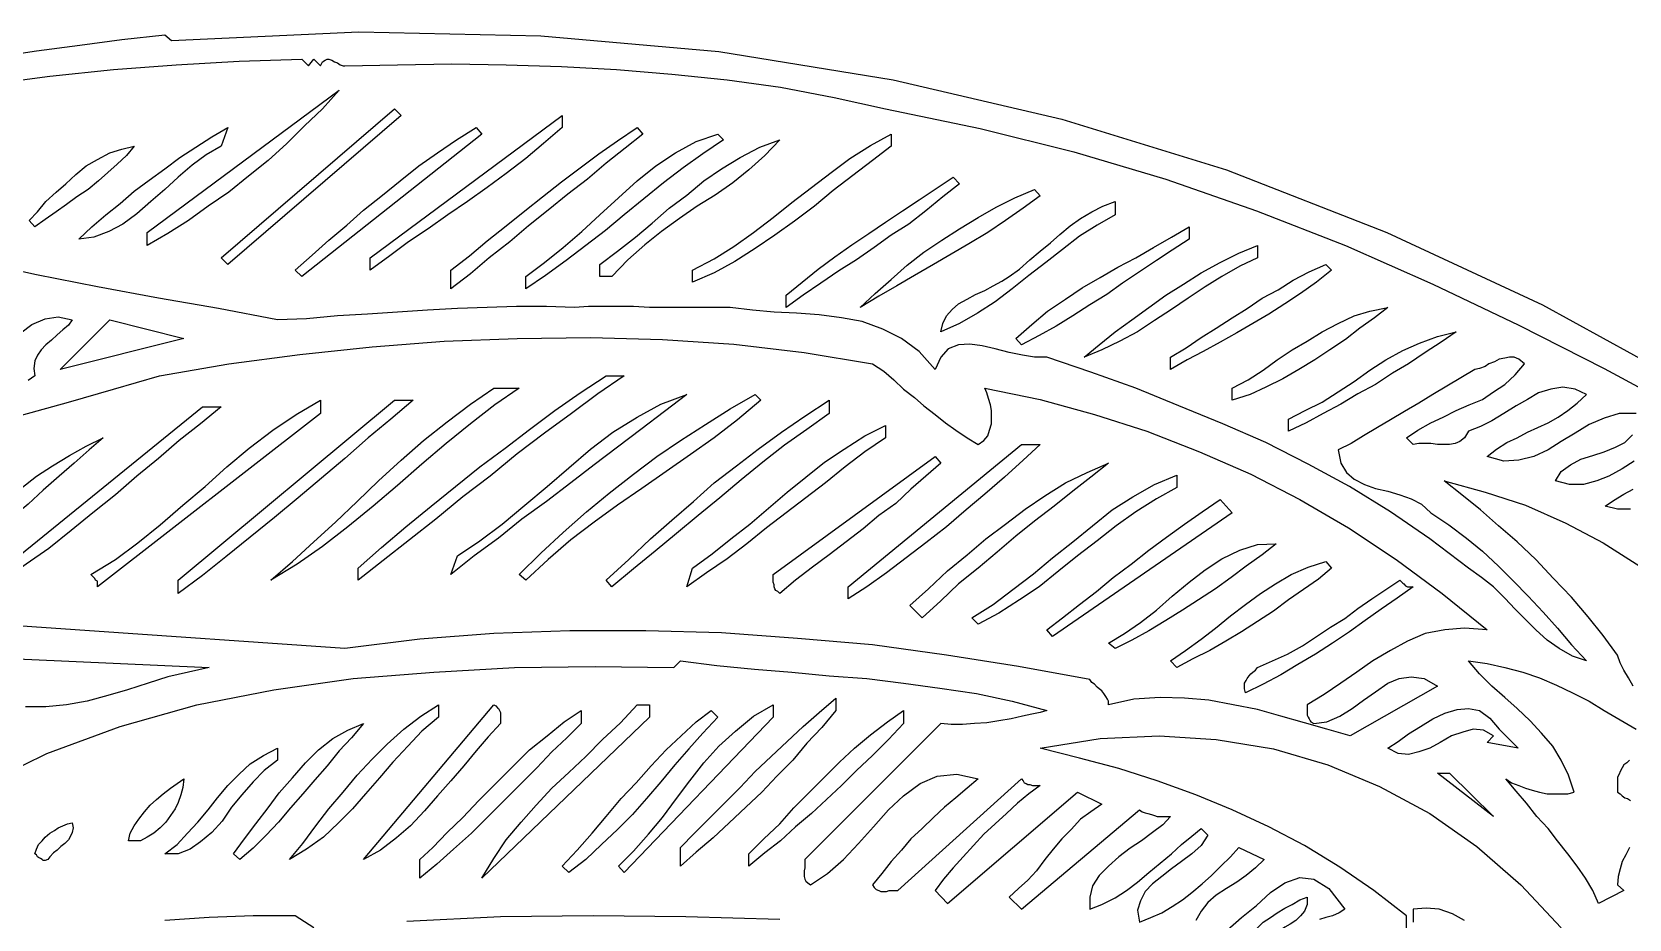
# Model space of a CAD drawing. Extents: x 0.03 to 7.4, y 0.03 to 6.86.
# Drawn here: x 3.473 to 5.178, y 5.917 to 6.863 of the extents above; entities that cross this region are included whole.
import ezdxf

# ---------------------------------------------------------------- set-up
doc = ezdxf.new("R2010")
doc.units = 0
doc.layers.add('1', color=7, linetype='Continuous')

msp = doc.modelspace()

# ---------------------------------------------------------------- linework, layer by layer
for points in [[(3.433, 6.836), (3.478, 6.843), (3.524, 6.849), (3.569, 6.855), (3.615, 6.86), (3.622, 6.854)], [(3.622, 6.854), (3.822, 6.863), (4.016, 6.859), (4.206, 6.842), (4.392, 6.812), (4.572, 6.77), (4.748, 6.716), (4.919, 6.649), (5.085, 6.572), (5.247, 6.483)], [(3.596, 6.635), (3.596, 6.649), (3.801, 6.801), (3.783, 6.781), (3.764, 6.763), (3.745, 6.744), (3.725, 6.726), (3.704, 6.709), (3.683, 6.692), (3.661, 6.677), (3.64, 6.662), (3.618, 6.648), (3.596, 6.635)], [(3.682, 6.615), (3.675, 6.622), (3.86, 6.781), (3.867, 6.774), (3.682, 6.615)], [(4.039, 6.761), (4.019, 6.744), (4, 6.728), (3.979, 6.712), (3.959, 6.697), (3.938, 6.682), (3.917, 6.668), (3.896, 6.653), (3.875, 6.639), (3.855, 6.624), (3.834, 6.609), (3.834, 6.622), (4.039, 6.774), (4.039, 6.761)], [(3.675, 6.741), (3.659, 6.732), (3.644, 6.721), (3.629, 6.708), (3.615, 6.695), (3.6, 6.682), (3.585, 6.669), (3.57, 6.658), (3.555, 6.65), (3.539, 6.644), (3.523, 6.642), (3.537, 6.655), (3.552, 6.668), (3.567, 6.68), (3.582, 6.693), (3.598, 6.705), (3.615, 6.717), (3.631, 6.729), (3.648, 6.74), (3.665, 6.751), (3.682, 6.761), (3.675, 6.741)], [(3.953, 6.754), (3.761, 6.602), (3.754, 6.609), (3.772, 6.625), (3.79, 6.641), (3.809, 6.657), (3.827, 6.673), (3.847, 6.689), (3.866, 6.704), (3.886, 6.72), (3.906, 6.734), (3.926, 6.748), (3.947, 6.761), (3.953, 6.754)], [(4.125, 6.754), (4.106, 6.739), (4.086, 6.723), (4.066, 6.706), (4.045, 6.69), (4.024, 6.673), (4.003, 6.656), (3.983, 6.639), (3.961, 6.622), (3.941, 6.605), (3.92, 6.589), (3.92, 6.609), (3.94, 6.624), (3.959, 6.64), (3.979, 6.656), (3.999, 6.672), (4.018, 6.687), (4.038, 6.703), (4.058, 6.718), (4.078, 6.733), (4.098, 6.747), (4.119, 6.761), (4.125, 6.754)], [(4.211, 6.748), (4.189, 6.733), (4.168, 6.718), (4.147, 6.702), (4.126, 6.685), (4.105, 6.668), (4.085, 6.651), (4.064, 6.635), (4.043, 6.619), (4.021, 6.603), (4, 6.589), (4, 6.602), (4.02, 6.617), (4.04, 6.633), (4.06, 6.65), (4.079, 6.668), (4.099, 6.686), (4.119, 6.704), (4.139, 6.72), (4.16, 6.734), (4.182, 6.746), (4.205, 6.754), (4.211, 6.748)], [(4.39, 6.741), (4.37, 6.726), (4.349, 6.71), (4.328, 6.694), (4.308, 6.677), (4.287, 6.661), (4.266, 6.646), (4.245, 6.632), (4.223, 6.618), (4.201, 6.606), (4.178, 6.596), (4.178, 6.609), (4.201, 6.621), (4.222, 6.634), (4.243, 6.649), (4.264, 6.665), (4.284, 6.681), (4.305, 6.697), (4.326, 6.713), (4.346, 6.728), (4.368, 6.742), (4.39, 6.754), (4.39, 6.741)], [(3.582, 6.741), (3.574, 6.731), (3.564, 6.722), (3.554, 6.713), (3.544, 6.704), (3.533, 6.695), (3.521, 6.687), (3.51, 6.679), (3.499, 6.671), (3.487, 6.663), (3.476, 6.655), (3.47, 6.662), (3.479, 6.671), (3.488, 6.682), (3.499, 6.692), (3.509, 6.701), (3.52, 6.711), (3.531, 6.72), (3.543, 6.727), (3.556, 6.734), (3.569, 6.738), (3.582, 6.741)], [(4.271, 6.748), (4.255, 6.731), (4.238, 6.716), (4.221, 6.702), (4.202, 6.689), (4.183, 6.677), (4.164, 6.664), (4.145, 6.65), (4.127, 6.636), (4.109, 6.62), (4.092, 6.602), (4.079, 6.602), (4.079, 6.615), (4.098, 6.629), (4.117, 6.644), (4.135, 6.659), (4.153, 6.675), (4.172, 6.689), (4.19, 6.704), (4.209, 6.717), (4.229, 6.729), (4.25, 6.74), (4.271, 6.748)], [(4.463, 6.701), (4.445, 6.687), (4.427, 6.672), (4.409, 6.658), (4.39, 6.646), (4.372, 6.633), (4.353, 6.62), (4.334, 6.608), (4.315, 6.595), (4.296, 6.582), (4.278, 6.569), (4.278, 6.582), (4.295, 6.596), (4.312, 6.61), (4.33, 6.623), (4.348, 6.636), (4.366, 6.648), (4.384, 6.66), (4.402, 6.672), (4.42, 6.684), (4.438, 6.696), (4.456, 6.708), (4.463, 6.701)], [(4.549, 6.688), (4.531, 6.675), (4.512, 6.662), (4.493, 6.649), (4.473, 6.637), (4.454, 6.626), (4.435, 6.615), (4.415, 6.603), (4.396, 6.592), (4.377, 6.581), (4.357, 6.569), (4.373, 6.584), (4.39, 6.599), (4.407, 6.614), (4.425, 6.628), (4.444, 6.641), (4.463, 6.653), (4.483, 6.665), (4.502, 6.676), (4.522, 6.686), (4.543, 6.695), (4.549, 6.688)], [(4.629, 6.668), (4.61, 6.657), (4.591, 6.645), (4.573, 6.631), (4.555, 6.617), (4.537, 6.603), (4.519, 6.589), (4.501, 6.575), (4.482, 6.563), (4.463, 6.552), (4.443, 6.543), (4.445, 6.552), (4.449, 6.56), (4.455, 6.567), (4.462, 6.573), (4.471, 6.578), (4.48, 6.583), (4.49, 6.587), (4.499, 6.592), (4.508, 6.597), (4.516, 6.602), (4.527, 6.61), (4.538, 6.62), (4.549, 6.629), (4.56, 6.638), (4.57, 6.647), (4.581, 6.656), (4.592, 6.664), (4.604, 6.671), (4.616, 6.677), (4.629, 6.682), (4.629, 6.668)], [(4.708, 6.642), (4.69, 6.63), (4.673, 6.619), (4.655, 6.607), (4.637, 6.595), (4.62, 6.583), (4.602, 6.572), (4.584, 6.56), (4.566, 6.549), (4.548, 6.539), (4.529, 6.529), (4.523, 6.536), (4.54, 6.551), (4.557, 6.565), (4.576, 6.578), (4.594, 6.59), (4.613, 6.601), (4.632, 6.612), (4.651, 6.622), (4.67, 6.633), (4.689, 6.644), (4.708, 6.655), (4.708, 6.642)], [(4.781, 6.622), (4.762, 6.613), (4.743, 6.602), (4.725, 6.591), (4.707, 6.579), (4.689, 6.567), (4.671, 6.555), (4.653, 6.543), (4.634, 6.533), (4.615, 6.524), (4.596, 6.516), (4.612, 6.529), (4.629, 6.543), (4.647, 6.556), (4.665, 6.569), (4.683, 6.582), (4.702, 6.594), (4.721, 6.606), (4.741, 6.617), (4.761, 6.627), (4.781, 6.635), (4.781, 6.622)], [(4.86, 6.609), (4.844, 6.596), (4.827, 6.584), (4.81, 6.573), (4.793, 6.562), (4.776, 6.552), (4.759, 6.542), (4.741, 6.532), (4.723, 6.522), (4.706, 6.513), (4.688, 6.503), (4.688, 6.516), (4.705, 6.526), (4.721, 6.537), (4.737, 6.547), (4.754, 6.558), (4.77, 6.568), (4.786, 6.579), (4.803, 6.588), (4.819, 6.598), (4.836, 6.607), (4.854, 6.615), (4.86, 6.609)], [(4.92, 6.569), (4.906, 6.558), (4.89, 6.547), (4.875, 6.535), (4.858, 6.524), (4.842, 6.513), (4.825, 6.503), (4.808, 6.493), (4.79, 6.484), (4.773, 6.476), (4.754, 6.47), (4.754, 6.483), (4.771, 6.492), (4.787, 6.502), (4.802, 6.513), (4.818, 6.524), (4.834, 6.533), (4.85, 6.543), (4.867, 6.552), (4.884, 6.56), (4.901, 6.565), (4.92, 6.569)], [(4.993, 6.543), (4.977, 6.532), (4.96, 6.521), (4.942, 6.509), (4.925, 6.499), (4.907, 6.487), (4.888, 6.477), (4.87, 6.466), (4.851, 6.456), (4.833, 6.446), (4.814, 6.437), (4.814, 6.45), (4.832, 6.459), (4.85, 6.468), (4.867, 6.479), (4.884, 6.49), (4.901, 6.502), (4.918, 6.513), (4.936, 6.523), (4.954, 6.531), (4.973, 6.538), (4.993, 6.543)], [(4.105, 6.496), (4.077, 6.477), (4.049, 6.456), (4.02, 6.435), (3.991, 6.413), (3.962, 6.389), (3.933, 6.367), (3.904, 6.343), (3.876, 6.321), (3.848, 6.299), (3.821, 6.278), (3.821, 6.291), (3.846, 6.313), (3.872, 6.335), (3.899, 6.357), (3.925, 6.378), (3.951, 6.399), (3.978, 6.419), (4.004, 6.439), (4.031, 6.459), (4.058, 6.478), (4.086, 6.496), (4.105, 6.496)], [(3.993, 6.483), (3.967, 6.465), (3.941, 6.445), (3.915, 6.424), (3.889, 6.402), (3.863, 6.379), (3.837, 6.357), (3.81, 6.335), (3.783, 6.314), (3.756, 6.295), (3.728, 6.278), (3.751, 6.298), (3.774, 6.319), (3.797, 6.34), (3.82, 6.362), (3.843, 6.384), (3.867, 6.406), (3.891, 6.427), (3.916, 6.447), (3.941, 6.466), (3.966, 6.483), (3.993, 6.483)], [(3.675, 6.463), (3.653, 6.445), (3.63, 6.427), (3.608, 6.408), (3.585, 6.389), (3.562, 6.369), (3.538, 6.35), (3.515, 6.331), (3.491, 6.312), (3.467, 6.295), (3.443, 6.278), (3.443, 6.291), (3.655, 6.463), (3.675, 6.463)], [(3.781, 6.456), (3.543, 6.271), (3.543, 6.273), (3.543, 6.275), (3.543, 6.277), (3.541, 6.278), (3.54, 6.28), (3.539, 6.281), (3.537, 6.283), (3.536, 6.284), (3.562, 6.3), (3.586, 6.318), (3.61, 6.337), (3.634, 6.358), (3.658, 6.378), (3.681, 6.399), (3.705, 6.419), (3.73, 6.438), (3.755, 6.455), (3.781, 6.47), (3.781, 6.456)], [(3.88, 6.47), (3.856, 6.45), (3.832, 6.43), (3.807, 6.408), (3.782, 6.387), (3.757, 6.366), (3.732, 6.345), (3.706, 6.324), (3.68, 6.303), (3.655, 6.283), (3.629, 6.264), (3.629, 6.278), (3.86, 6.47), (3.88, 6.47)], [(4.172, 6.476), (4.148, 6.458), (4.123, 6.439), (4.098, 6.42), (4.073, 6.401), (4.048, 6.382), (4.022, 6.362), (3.996, 6.343), (3.971, 6.323), (3.945, 6.304), (3.92, 6.284), (3.927, 6.304), (3.951, 6.32), (3.975, 6.338), (3.999, 6.358), (4.023, 6.378), (4.046, 6.398), (4.069, 6.418), (4.093, 6.436), (4.119, 6.452), (4.144, 6.466), (4.172, 6.476)], [(4.251, 6.47), (4.226, 6.449), (4.201, 6.43), (4.176, 6.412), (4.15, 6.394), (4.124, 6.376), (4.098, 6.358), (4.073, 6.34), (4.048, 6.321), (4.024, 6.3), (4, 6.278), (3.993, 6.284), (4.016, 6.307), (4.04, 6.329), (4.065, 6.351), (4.089, 6.371), (4.115, 6.391), (4.14, 6.41), (4.165, 6.427), (4.192, 6.444), (4.218, 6.461), (4.245, 6.476), (4.251, 6.47)], [(4.324, 6.456), (4.3, 6.439), (4.276, 6.422), (4.253, 6.404), (4.23, 6.385), (4.207, 6.366), (4.184, 6.347), (4.161, 6.328), (4.138, 6.309), (4.115, 6.29), (4.092, 6.271), (4.086, 6.278), (4.11, 6.3), (4.133, 6.322), (4.156, 6.342), (4.179, 6.362), (4.201, 6.382), (4.225, 6.4), (4.248, 6.418), (4.273, 6.436), (4.298, 6.453), (4.324, 6.47), (4.324, 6.456)], [(3.549, 6.43), (3.534, 6.417), (3.518, 6.403), (3.502, 6.389), (3.485, 6.374), (3.469, 6.359), (3.452, 6.345), (3.435, 6.33), (3.418, 6.317), (3.401, 6.303), (3.384, 6.291), (3.384, 6.304), (3.398, 6.319), (3.412, 6.334), (3.428, 6.349), (3.444, 6.363), (3.461, 6.376), (3.478, 6.389), (3.495, 6.4), (3.513, 6.411), (3.531, 6.421), (3.549, 6.43)], [(4.384, 6.43), (4.362, 6.415), (4.341, 6.399), (4.32, 6.382), (4.299, 6.366), (4.278, 6.35), (4.257, 6.334), (4.236, 6.317), (4.215, 6.301), (4.193, 6.286), (4.172, 6.271), (4.178, 6.291), (4.199, 6.306), (4.219, 6.322), (4.239, 6.338), (4.259, 6.355), (4.279, 6.372), (4.299, 6.388), (4.319, 6.404), (4.34, 6.418), (4.362, 6.432), (4.384, 6.443), (4.384, 6.43)], [(4.443, 6.403), (4.427, 6.389), (4.411, 6.375), (4.395, 6.36), (4.377, 6.347), (4.36, 6.333), (4.342, 6.319), (4.324, 6.305), (4.306, 6.292), (4.288, 6.278), (4.271, 6.264), (4.269, 6.266), (4.267, 6.267), (4.266, 6.269), (4.265, 6.271), (4.265, 6.273), (4.264, 6.276), (4.264, 6.278), (4.264, 6.281), (4.264, 6.284), (4.437, 6.41), (4.443, 6.403)], [(4.549, 6.423), (4.531, 6.406), (4.511, 6.388), (4.49, 6.37), (4.47, 6.353), (4.449, 6.335), (4.427, 6.318), (4.406, 6.302), (4.385, 6.286), (4.364, 6.271), (4.344, 6.258), (4.344, 6.271), (4.529, 6.423), (4.549, 6.423)], [(4.622, 6.403), (4.603, 6.388), (4.584, 6.373), (4.564, 6.357), (4.543, 6.341), (4.523, 6.325), (4.503, 6.308), (4.483, 6.291), (4.462, 6.274), (4.443, 6.256), (4.423, 6.238), (4.41, 6.251), (4.43, 6.269), (4.45, 6.288), (4.471, 6.305), (4.491, 6.322), (4.512, 6.338), (4.533, 6.354), (4.554, 6.368), (4.576, 6.382), (4.599, 6.393), (4.622, 6.403)], [(4.695, 6.377), (4.673, 6.365), (4.651, 6.351), (4.63, 6.336), (4.61, 6.32), (4.589, 6.304), (4.569, 6.288), (4.548, 6.271), (4.527, 6.257), (4.505, 6.243), (4.483, 6.231), (4.476, 6.238), (4.499, 6.252), (4.52, 6.268), (4.542, 6.285), (4.562, 6.302), (4.584, 6.319), (4.605, 6.336), (4.626, 6.353), (4.648, 6.367), (4.671, 6.38), (4.695, 6.39), (4.695, 6.377)], [(4.562, 6.218), (4.556, 6.225), (4.573, 6.238), (4.591, 6.252), (4.609, 6.266), (4.627, 6.281), (4.646, 6.295), (4.665, 6.31), (4.684, 6.324), (4.703, 6.338), (4.722, 6.351), (4.741, 6.364), (4.754, 6.35), (4.562, 6.218)], [(4.801, 6.317), (4.786, 6.305), (4.769, 6.293), (4.753, 6.281), (4.736, 6.269), (4.718, 6.257), (4.701, 6.246), (4.683, 6.235), (4.665, 6.224), (4.647, 6.214), (4.629, 6.205), (4.622, 6.211), (4.639, 6.221), (4.656, 6.233), (4.673, 6.246), (4.69, 6.261), (4.708, 6.276), (4.725, 6.289), (4.743, 6.301), (4.762, 6.31), (4.781, 6.316), (4.801, 6.317)], [(4.86, 6.291), (4.846, 6.279), (4.83, 6.268), (4.814, 6.257), (4.798, 6.245), (4.781, 6.234), (4.764, 6.223), (4.747, 6.213), (4.73, 6.203), (4.712, 6.194), (4.695, 6.185), (4.688, 6.192), (4.704, 6.203), (4.721, 6.215), (4.736, 6.227), (4.752, 6.24), (4.768, 6.252), (4.784, 6.264), (4.8, 6.274), (4.817, 6.284), (4.835, 6.292), (4.854, 6.298), (4.86, 6.291)], [(4.947, 6.271), (4.93, 6.259), (4.913, 6.247), (4.896, 6.235), (4.879, 6.223), (4.861, 6.211), (4.843, 6.199), (4.824, 6.188), (4.806, 6.177), (4.787, 6.167), (4.768, 6.158), (4.767, 6.162), (4.767, 6.165), (4.767, 6.168), (4.769, 6.171), (4.77, 6.173), (4.772, 6.176), (4.774, 6.178), (4.776, 6.18), (4.779, 6.182), (4.781, 6.185), (4.797, 6.192), (4.813, 6.199), (4.829, 6.208), (4.844, 6.218), (4.859, 6.228), (4.874, 6.237), (4.888, 6.248), (4.903, 6.258), (4.918, 6.268), (4.933, 6.278), (4.935, 6.276), (4.936, 6.275), (4.937, 6.274), (4.939, 6.272), (4.941, 6.271), (4.942, 6.271), (4.944, 6.271), (4.947, 6.271)], [(3.907, 6.132), (3.889, 6.117), (3.874, 6.101), (3.858, 6.084), (3.844, 6.067), (3.829, 6.05), (3.815, 6.034), (3.8, 6.019), (3.784, 6.004), (3.766, 5.991), (3.748, 5.98), (3.762, 5.997), (3.776, 6.016), (3.79, 6.034), (3.805, 6.052), (3.82, 6.07), (3.836, 6.087), (3.852, 6.103), (3.87, 6.119), (3.888, 6.133), (3.907, 6.145), (3.907, 6.132)], [(3.973, 6.125), (3.96, 6.111), (3.947, 6.096), (3.934, 6.08), (3.92, 6.064), (3.906, 6.048), (3.892, 6.032), (3.877, 6.016), (3.862, 6.003), (3.845, 5.99), (3.827, 5.98), (3.966, 6.145), (3.968, 6.144), (3.97, 6.142), (3.971, 6.141), (3.972, 6.139), (3.973, 6.137), (3.973, 6.134), (3.973, 6.131), (3.973, 6.128), (3.973, 6.125)], [(4.059, 6.125), (4.044, 6.11), (4.028, 6.095), (4.012, 6.078), (3.995, 6.061), (3.977, 6.043), (3.959, 6.025), (3.942, 6.008), (3.923, 5.991), (3.905, 5.975), (3.887, 5.96), (3.887, 5.98), (3.901, 5.993), (3.916, 6.009), (3.933, 6.025), (3.95, 6.043), (3.968, 6.061), (3.986, 6.079), (4.004, 6.097), (4.023, 6.112), (4.041, 6.127), (4.059, 6.139), (4.059, 6.125)], [(4.132, 6.132), (3.953, 5.96), (3.966, 5.981), (3.979, 6.001), (3.995, 6.02), (4.011, 6.038), (4.028, 6.056), (4.046, 6.073), (4.064, 6.09), (4.082, 6.108), (4.101, 6.126), (4.119, 6.145), (4.132, 6.145), (4.132, 6.132)], [(4.205, 6.132), (4.189, 6.115), (4.174, 6.098), (4.159, 6.081), (4.144, 6.063), (4.129, 6.045), (4.114, 6.028), (4.098, 6.012), (4.081, 5.996), (4.064, 5.98), (4.046, 5.966), (4.039, 5.973), (4.055, 5.99), (4.071, 6.008), (4.086, 6.026), (4.102, 6.045), (4.118, 6.062), (4.134, 6.08), (4.15, 6.097), (4.166, 6.112), (4.182, 6.127), (4.198, 6.139), (4.205, 6.132)], [(4.264, 6.132), (4.105, 5.966), (4.099, 5.973), (4.115, 5.989), (4.131, 6.007), (4.146, 6.025), (4.161, 6.045), (4.175, 6.064), (4.19, 6.083), (4.206, 6.101), (4.224, 6.117), (4.243, 6.133), (4.264, 6.145), (4.264, 6.132)], [(4.331, 6.139), (4.316, 6.121), (4.3, 6.104), (4.285, 6.086), (4.268, 6.069), (4.252, 6.052), (4.235, 6.036), (4.217, 6.019), (4.2, 6.003), (4.182, 5.988), (4.165, 5.973), (4.165, 5.993), (4.18, 6.008), (4.196, 6.024), (4.212, 6.04), (4.229, 6.057), (4.245, 6.074), (4.262, 6.09), (4.279, 6.106), (4.296, 6.122), (4.313, 6.137), (4.331, 6.152), (4.331, 6.139)], [(4.403, 6.125), (4.387, 6.108), (4.37, 6.091), (4.353, 6.075), (4.337, 6.059), (4.321, 6.044), (4.305, 6.029), (4.288, 6.015), (4.272, 6), (4.255, 5.987), (4.238, 5.973), (4.238, 5.986), (4.254, 6.002), (4.271, 6.018), (4.286, 6.035), (4.302, 6.051), (4.319, 6.068), (4.335, 6.084), (4.351, 6.099), (4.368, 6.113), (4.386, 6.127), (4.403, 6.139), (4.403, 6.125)], [(3.827, 6.125), (3.814, 6.11), (3.801, 6.096), (3.788, 6.08), (3.775, 6.065), (3.762, 6.05), (3.749, 6.035), (3.736, 6.02), (3.723, 6.006), (3.709, 5.992), (3.695, 5.98), (3.688, 5.986), (3.7, 6.002), (3.712, 6.018), (3.725, 6.035), (3.737, 6.051), (3.751, 6.067), (3.765, 6.083), (3.779, 6.097), (3.794, 6.109), (3.81, 6.118), (3.827, 6.125)], [(3.735, 6.086), (3.721, 6.075), (3.709, 6.063), (3.697, 6.049), (3.686, 6.036), (3.676, 6.021), (3.665, 6.009), (3.653, 5.999), (3.642, 5.991), (3.629, 5.986), (3.615, 5.986), (3.628, 5.996), (3.639, 6.008), (3.65, 6.02), (3.661, 6.033), (3.671, 6.046), (3.682, 6.059), (3.694, 6.071), (3.706, 6.082), (3.72, 6.091), (3.735, 6.099), (3.735, 6.086)], [(3.589, 6), (3.576, 6), (3.578, 6.008), (3.582, 6.016), (3.587, 6.023), (3.593, 6.031), (3.599, 6.038), (3.606, 6.044), (3.613, 6.05), (3.621, 6.056), (3.628, 6.061), (3.635, 6.066), (3.634, 6.057), (3.632, 6.049), (3.629, 6.041), (3.626, 6.034), (3.621, 6.027), (3.616, 6.02), (3.61, 6.014), (3.603, 6.008), (3.596, 6.004), (3.589, 6)], [(3.516, 6.019), (3.517, 6.014), (3.516, 6.009), (3.514, 6.005), (3.512, 6.001), (3.508, 5.997), (3.504, 5.994), (3.5, 5.99), (3.496, 5.987), (3.492, 5.983), (3.49, 5.98), (3.487, 5.979), (3.485, 5.979), (3.484, 5.98), (3.482, 5.981), (3.48, 5.982), (3.479, 5.983), (3.478, 5.985), (3.476, 5.986), (3.478, 5.991), (3.48, 5.996), (3.484, 6), (3.487, 6.004), (3.492, 6.008), (3.497, 6.011), (3.501, 6.014), (3.506, 6.016), (3.511, 6.018), (3.516, 6.019)], [(4.834, 5.94), (4.834, 5.932), (4.831, 5.925), (4.827, 5.92), (4.822, 5.915), (4.816, 5.911), (4.81, 5.908), (4.803, 5.903), (4.798, 5.899), (4.792, 5.894), (4.788, 5.887), (4.768, 5.887), (4.771, 5.894), (4.775, 5.901), (4.781, 5.907), (4.787, 5.913), (4.795, 5.918), (4.802, 5.923), (4.81, 5.928), (4.818, 5.932), (4.826, 5.937), (4.834, 5.94)]]:
    msp.add_lwpolyline(points)
at = {"layer": '1'}
for points in [[(3.425, 6.807), (3.492, 6.816), (3.56, 6.823), (3.627, 6.828), (3.694, 6.832), (3.761, 6.834), (3.768, 6.827)], [(3.768, 6.827), (3.774, 6.834), (3.781, 6.827), (3.783, 6.831), (3.786, 6.833), (3.788, 6.834), (3.79, 6.834), (3.793, 6.833), (3.796, 6.831), (3.799, 6.83), (3.802, 6.828), (3.805, 6.827), (3.807, 6.827), (3.863, 6.828), (3.921, 6.829), (3.979, 6.828), (4.038, 6.826), (4.097, 6.823), (4.156, 6.818), (4.215, 6.812), (4.272, 6.804), (4.329, 6.793), (4.384, 6.781), (4.485, 6.76), (4.585, 6.735), (4.683, 6.706), (4.78, 6.672), (4.875, 6.635), (4.968, 6.594), (5.06, 6.55), (5.151, 6.504), (5.242, 6.455)], [(5.185, 6.456), (5.167, 6.456), (5.151, 6.451), (5.135, 6.444), (5.12, 6.435), (5.105, 6.426), (5.091, 6.417), (5.076, 6.41), (5.06, 6.406), (5.044, 6.405), (5.026, 6.41), (5.036, 6.418), (5.047, 6.425), (5.058, 6.43), (5.069, 6.436), (5.08, 6.441), (5.091, 6.446), (5.102, 6.452), (5.112, 6.459), (5.122, 6.467), (5.132, 6.476), (5.12, 6.482), (5.107, 6.484), (5.094, 6.482), (5.081, 6.478), (5.069, 6.471), (5.057, 6.464), (5.044, 6.456), (5.031, 6.448), (5.019, 6.442), (5.006, 6.437), (5.002, 6.43), (4.997, 6.426), (4.992, 6.424), (4.986, 6.423), (4.98, 6.423), (4.973, 6.423), (4.966, 6.424), (4.959, 6.424), (4.953, 6.424), (4.947, 6.423), (4.94, 6.43), (4.952, 6.438), (4.966, 6.446), (4.979, 6.452), (4.993, 6.459), (5.007, 6.465), (5.021, 6.471), (5.033, 6.479), (5.045, 6.487), (5.056, 6.497), (5.066, 6.509), (5.06, 6.514), (5.055, 6.516), (5.05, 6.516), (5.045, 6.515), (5.039, 6.514), (5.034, 6.511), (5.028, 6.509), (5.024, 6.506), (5.018, 6.504), (5.013, 6.503), (4.998, 6.494), (4.983, 6.485), (4.968, 6.476), (4.953, 6.467), (4.938, 6.458), (4.923, 6.449), (4.909, 6.441), (4.894, 6.432), (4.881, 6.424), (4.867, 6.417), (4.87, 6.403), (4.876, 6.393), (4.884, 6.386), (4.895, 6.38), (4.907, 6.376), (4.92, 6.373), (4.933, 6.369), (4.945, 6.365), (4.956, 6.359), (4.966, 6.35), (4.985, 6.337), (5.004, 6.323), (5.021, 6.309), (5.038, 6.293), (5.054, 6.277), (5.07, 6.261), (5.086, 6.244), (5.101, 6.227), (5.116, 6.209), (5.132, 6.192), (5.117, 6.197), (5.103, 6.205), (5.09, 6.214), (5.078, 6.225), (5.067, 6.236), (5.056, 6.247), (5.045, 6.259), (5.033, 6.271), (5.02, 6.281), (5.006, 6.291), (4.965, 6.322), (4.923, 6.351), (4.879, 6.378), (4.835, 6.402), (4.79, 6.425), (4.744, 6.445), (4.697, 6.464), (4.651, 6.483), (4.603, 6.5), (4.556, 6.516), (4.543, 6.516), (4.53, 6.518), (4.516, 6.521), (4.501, 6.525), (4.487, 6.528), (4.474, 6.53), (4.462, 6.529), (4.451, 6.525), (4.443, 6.516), (4.437, 6.503), (4.42, 6.522), (4.401, 6.536), (4.381, 6.546), (4.359, 6.554), (4.337, 6.558), (4.313, 6.561), (4.289, 6.563), (4.265, 6.564), (4.242, 6.566), (4.218, 6.569), (4.201, 6.569), (4.184, 6.569), (4.167, 6.569), (4.15, 6.569), (4.132, 6.569), (4.115, 6.57), (4.099, 6.57), (4.083, 6.57), (4.067, 6.57), (4.052, 6.569), (4.022, 6.57), (3.99, 6.57), (3.959, 6.569), (3.927, 6.568), (3.895, 6.566), (3.863, 6.564), (3.831, 6.562), (3.799, 6.56), (3.766, 6.557), (3.735, 6.556), (3.672, 6.568), (3.608, 6.579), (3.543, 6.591), (3.478, 6.604), (3.413, 6.618)], [(3.461, 6.542), (3.473, 6.551), (3.487, 6.557), (3.501, 6.559), (3.516, 6.556)], [(3.516, 6.556), (3.512, 6.55), (3.506, 6.545), (3.5, 6.54), (3.494, 6.534), (3.488, 6.529), (3.483, 6.524), (3.479, 6.518), (3.476, 6.512), (3.475, 6.504), (3.476, 6.496), (3.469, 6.491)], [(3.503, 6.503), (3.556, 6.556), (3.635, 6.536), (3.503, 6.503)], [(3.462, 6.454), (3.512, 6.468), (3.56, 6.482), (3.609, 6.496), (3.683, 6.509), (3.759, 6.519), (3.836, 6.527), (3.913, 6.533), (3.991, 6.536), (4.069, 6.537), (4.146, 6.535), (4.222, 6.53), (4.297, 6.521), (4.37, 6.509), (4.382, 6.501), (4.393, 6.492), (4.403, 6.482), (4.415, 6.473), (4.425, 6.464), (4.437, 6.455), (4.448, 6.446), (4.459, 6.438), (4.471, 6.43), (4.483, 6.423)], [(4.483, 6.423), (4.489, 6.427), (4.493, 6.432), (4.495, 6.438), (4.497, 6.445), (4.497, 6.451), (4.497, 6.459), (4.496, 6.465), (4.494, 6.472), (4.492, 6.478), (4.49, 6.483), (4.549, 6.471), (4.607, 6.455), (4.663, 6.437), (4.719, 6.415), (4.774, 6.391), (4.826, 6.364), (4.878, 6.334), (4.929, 6.3), (4.978, 6.264), (5.026, 6.225), (5.002, 6.227), (4.981, 6.225), (4.96, 6.221), (4.941, 6.213), (4.923, 6.203), (4.904, 6.192), (4.887, 6.18), (4.87, 6.168), (4.852, 6.156), (4.834, 6.145), (4.834, 6.142), (4.834, 6.139), (4.834, 6.137), (4.834, 6.134), (4.835, 6.132), (4.836, 6.13), (4.837, 6.128), (4.838, 6.127), (4.841, 6.125), (4.855, 6.127), (4.869, 6.133), (4.882, 6.141), (4.894, 6.15), (4.907, 6.159), (4.92, 6.168), (4.932, 6.173), (4.945, 6.175), (4.959, 6.173), (4.973, 6.165), (4.88, 6.112), (4.855, 6.119), (4.831, 6.126), (4.806, 6.133), (4.781, 6.14), (4.755, 6.145), (4.729, 6.15), (4.703, 6.152), (4.677, 6.153), (4.649, 6.151), (4.622, 6.145), (4.622, 6.149), (4.621, 6.151), (4.619, 6.154), (4.617, 6.157), (4.615, 6.16), (4.612, 6.162), (4.61, 6.164), (4.607, 6.167), (4.604, 6.169), (4.602, 6.172), (4.526, 6.186), (4.449, 6.198), (4.37, 6.209), (4.29, 6.216), (4.209, 6.222), (4.128, 6.224), (4.047, 6.224), (3.966, 6.221), (3.887, 6.215), (3.807, 6.205), (3.231, 6.245)], [(5.183, 6.405), (5.17, 6.397), (5.156, 6.389), (5.143, 6.384), (5.129, 6.38), (5.114, 6.38), (5.099, 6.384), (5.105, 6.394), (5.115, 6.401), (5.126, 6.407), (5.139, 6.411), (5.151, 6.415), (5.163, 6.42), (5.173, 6.425), (5.181, 6.433)], [(5.182, 6.165), (5.177, 6.174), (5.172, 6.182), (5.168, 6.19), (5.165, 6.198), (5.15, 6.219), (5.134, 6.239), (5.116, 6.26), (5.097, 6.28), (5.078, 6.3), (5.058, 6.319), (5.038, 6.336), (5.019, 6.353), (4.999, 6.369), (4.98, 6.384), (5.024, 6.372), (5.067, 6.358), (5.11, 6.339), (5.15, 6.318), (5.189, 6.293)], [(5.179, 6.354), (5.165, 6.354), (5.152, 6.357), (5.161, 6.363), (5.172, 6.37), (5.182, 6.375)], [(3.37, 6.198), (3.662, 6.185), (3.64, 6.18), (3.618, 6.175), (3.597, 6.168), (3.575, 6.161), (3.554, 6.155), (3.532, 6.149), (3.51, 6.145), (3.488, 6.143), (3.466, 6.143)], [(4.158, 6.185), (4.165, 6.192), (4.204, 6.187), (4.244, 6.183), (4.284, 6.18), (4.324, 6.176), (4.364, 6.173), (4.403, 6.168), (4.442, 6.163), (4.481, 6.157), (4.519, 6.149), (4.556, 6.139), (4.549, 6.137), (4.54, 6.135), (4.53, 6.133), (4.518, 6.13), (4.505, 6.128), (4.492, 6.126), (4.479, 6.125), (4.466, 6.124), (4.454, 6.124), (4.443, 6.125), (4.298, 5.98), (4.298, 5.977), (4.298, 5.974), (4.298, 5.971), (4.297, 5.968), (4.297, 5.965), (4.297, 5.962), (4.298, 5.959), (4.299, 5.957), (4.301, 5.955), (4.304, 5.953), (4.322, 5.965), (4.339, 5.98), (4.355, 5.997), (4.371, 6.015), (4.387, 6.033), (4.403, 6.048), (4.421, 6.061), (4.439, 6.069), (4.46, 6.071), (4.483, 6.066), (4.471, 6.056), (4.459, 6.046), (4.447, 6.036), (4.435, 6.025), (4.423, 6.013), (4.411, 6.002), (4.401, 5.99), (4.39, 5.978), (4.38, 5.965), (4.37, 5.953), (4.372, 5.95), (4.374, 5.948), (4.377, 5.947), (4.379, 5.946), (4.382, 5.946), (4.385, 5.946), (4.388, 5.947), (4.391, 5.947), (4.394, 5.947), (4.397, 5.947), (4.529, 6.066), (4.531, 6.064), (4.532, 6.062), (4.534, 6.061), (4.536, 6.06), (4.538, 6.06), (4.541, 6.059), (4.543, 6.059), (4.546, 6.059), (4.549, 6.059), (4.537, 6.05), (4.525, 6.04), (4.513, 6.029), (4.501, 6.018), (4.489, 6.007), (4.478, 5.995), (4.467, 5.983), (4.456, 5.971), (4.446, 5.959), (4.437, 5.947), (4.45, 5.933), (4.589, 6.052), (4.615, 6.039), (4.603, 6.031), (4.592, 6.023), (4.582, 6.012), (4.572, 6.002), (4.563, 5.991), (4.554, 5.98), (4.545, 5.968), (4.536, 5.958), (4.526, 5.949), (4.516, 5.94), (4.529, 5.927), (4.655, 6.033), (4.658, 6.031), (4.661, 6.03), (4.664, 6.029), (4.668, 6.028), (4.671, 6.027), (4.674, 6.026), (4.677, 6.026), (4.681, 6.026), (4.685, 6.026), (4.688, 6.026), (4.68, 6.017), (4.669, 6.009), (4.657, 6), (4.645, 5.992), (4.633, 5.983), (4.622, 5.973), (4.612, 5.963), (4.605, 5.952), (4.602, 5.94), (4.602, 5.927), (4.615, 5.932), (4.629, 5.939), (4.641, 5.947), (4.653, 5.956), (4.665, 5.966), (4.677, 5.976), (4.689, 5.986), (4.7, 5.996), (4.711, 6.005), (4.721, 6.013), (4.728, 6.006), (4.721, 5.995), (4.711, 5.986), (4.7, 5.978), (4.689, 5.97), (4.679, 5.962), (4.669, 5.954), (4.661, 5.946), (4.656, 5.936), (4.653, 5.926), (4.655, 5.913), (4.667, 5.918), (4.679, 5.923), (4.69, 5.93), (4.701, 5.937), (4.711, 5.945), (4.722, 5.954), (4.732, 5.963), (4.742, 5.973), (4.752, 5.983), (4.761, 5.993), (4.788, 5.98), (4.779, 5.971), (4.769, 5.963), (4.759, 5.956), (4.748, 5.949), (4.737, 5.942), (4.728, 5.934), (4.721, 5.925), (4.715, 5.915)], [(5.178, 5.993), (5.174, 5.985), (5.17, 5.978), (5.168, 5.97), (5.166, 5.962), (5.165, 5.953), (5.172, 5.947), (5.145, 5.933), (5.139, 5.947), (5.131, 5.96), (5.122, 5.973), (5.112, 5.986), (5.101, 6), (5.091, 6.013), (5.079, 6.026), (5.068, 6.04), (5.057, 6.053), (5.046, 6.066), (5.052, 6.062), (5.06, 6.059), (5.067, 6.056), (5.074, 6.054), (5.082, 6.052), (5.09, 6.05), (5.098, 6.05), (5.105, 6.05), (5.112, 6.05), (5.119, 6.052), (5.113, 6.07), (5.105, 6.086), (5.096, 6.101), (5.084, 6.115), (5.072, 6.128), (5.058, 6.141), (5.045, 6.153), (5.031, 6.165), (5.018, 6.178), (5.006, 6.192), (5.026, 6.189), (5.045, 6.185), (5.064, 6.18), (5.082, 6.174), (5.1, 6.166), (5.117, 6.158), (5.135, 6.149), (5.151, 6.139), (5.168, 6.129), (5.185, 6.119)], [(3.415, 6.057), (3.489, 6.093), (3.567, 6.122), (3.649, 6.145), (3.731, 6.161), (3.816, 6.173), (3.902, 6.18), (3.988, 6.185), (4.074, 6.186), (4.158, 6.185)], [(5.059, 6.099), (5.026, 6.105), (5.033, 6.112), (5.022, 6.118), (5.011, 6.119), (5, 6.116), (4.988, 6.112), (4.976, 6.105), (4.965, 6.099), (4.953, 6.095), (4.942, 6.092), (4.931, 6.093), (4.92, 6.099), (4.931, 6.106), (4.942, 6.114), (4.955, 6.122), (4.968, 6.13), (4.981, 6.136), (4.994, 6.14), (5.006, 6.141), (5.018, 6.139), (5.029, 6.131), (5.039, 6.119), (5.059, 6.099)], [(4.94, 5.907), (4.94, 5.92), (4.905, 5.947), (4.869, 5.972), (4.831, 5.995), (4.793, 6.015), (4.754, 6.033), (4.715, 6.049), (4.674, 6.064), (4.633, 6.077), (4.591, 6.088), (4.549, 6.099), (4.613, 6.109), (4.676, 6.112), (4.737, 6.108), (4.798, 6.098), (4.856, 6.081), (4.911, 6.058), (4.965, 6.029), (5.015, 5.994), (5.062, 5.953), (5.105, 5.907)], [(5.178, 6.086), (5.175, 6.083), (5.172, 6.081), (5.17, 6.078), (5.168, 6.074), (5.167, 6.071), (5.165, 6.068), (5.165, 6.064), (5.165, 6.06), (5.165, 6.057), (5.165, 6.052), (5.168, 6.05), (5.17, 6.048), (5.173, 6.046), (5.176, 6.045), (5.179, 6.043)], [(5.033, 6.026), (4.973, 6.072), (4.986, 6.072), (5.033, 6.026)], [(4.749, 5.905), (4.764, 5.918), (4.78, 5.931), (4.795, 5.945), (4.81, 5.955), (4.826, 5.961), (4.841, 5.959), (4.857, 5.949), (4.874, 5.927), (4.868, 5.923), (4.861, 5.92), (4.854, 5.918), (4.847, 5.916)], [(3.774, 5.907), (3.754, 5.92), (3.709, 5.92), (3.662, 5.918), (3.615, 5.915)], [(4.271, 5.916), (4.171, 5.919), (4.072, 5.92), (3.973, 5.919), (3.873, 5.914)], [(5.002, 5.915), (4.989, 5.922), (4.975, 5.927), (4.961, 5.928), (4.947, 5.927), (4.947, 5.913)]]:
    msp.add_lwpolyline(points, dxfattribs=at)

doc.saveas('drawing.dxf')
